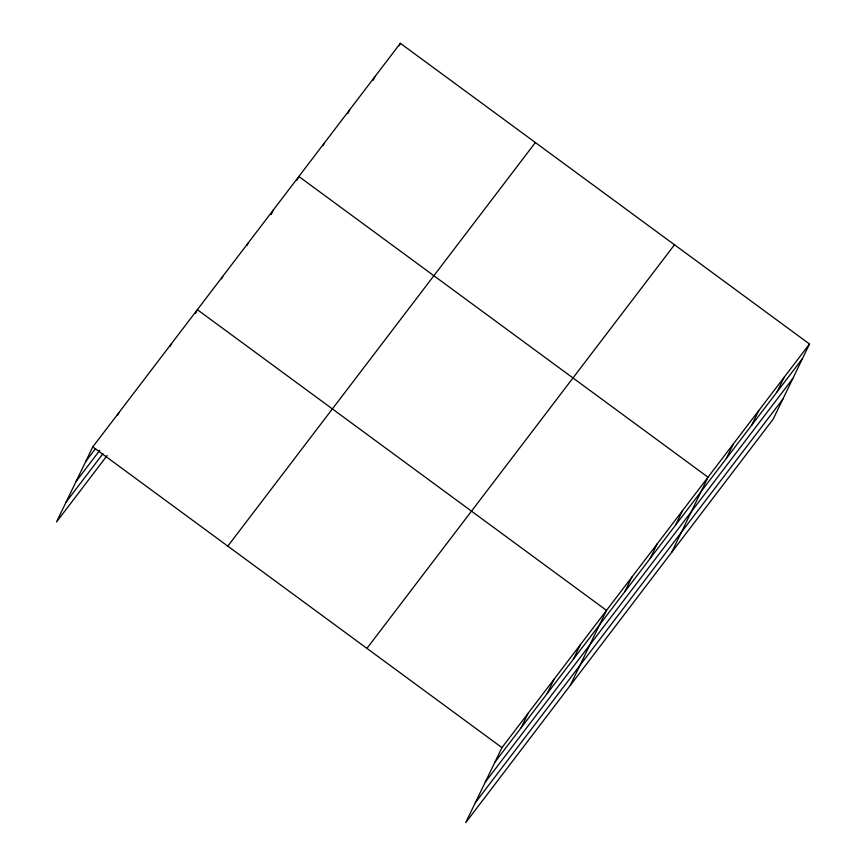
<?xml version="1.0" encoding="UTF-8"?>
<svg xmlns="http://www.w3.org/2000/svg" width="866" height="866" viewBox="0 0 866 866"><rect width="100%" height="100%" fill="white"/><g stroke="black" fill="none" stroke-linecap="round" stroke-linejoin="round"><path stroke-width="1.3" d="M809.504 344.008L501.955 747.618L465.659 822.7L773.208 419.09L809.504 344.008L400.341 43.3L92.792 446.91L56.496 521.992L107.146 455.527M117.765 415.03L118.934 412.606M170.05 346.411L171.219 343.986M195.608 313.319L197.361 309.682L606.514 610.389L570.218 685.471M221.566 278.809L222.735 276.384M246.94 245.511L248.109 243.086M271.134 214.638L273.483 209.789M297.092 180.128L298.857 176.491L708.009 477.198L671.713 552.281M323.05 145.618L324.23 143.193M347.84 113.533L349.604 109.895M373.214 80.235L374.967 76.598M399.172 45.725L400.341 43.3M521.072 727.841L528.087 713.313M547.215 693.536L554.229 679.009M573.346 659.232L580.372 644.694M624.862 591.63L631.888 577.092M650.236 558.332L657.262 543.794M675.61 525.034L682.635 510.496M726.357 458.439L733.383 443.901M751.731 425.13L758.757 410.603M777.105 391.833L784.131 377.305M85.766 461.448L95.574 448.577M76.111 481.42L99.796 450.331M66.152 502.009L102.913 453.762M227.812 546.143L535.372 142.533M366.924 648.385L674.484 244.775M494.93 762.156L802.479 358.535M485.263 782.128L792.823 378.518M475.315 802.717L782.864 399.107M92.792 446.91L501.955 747.618"/></g></svg>
